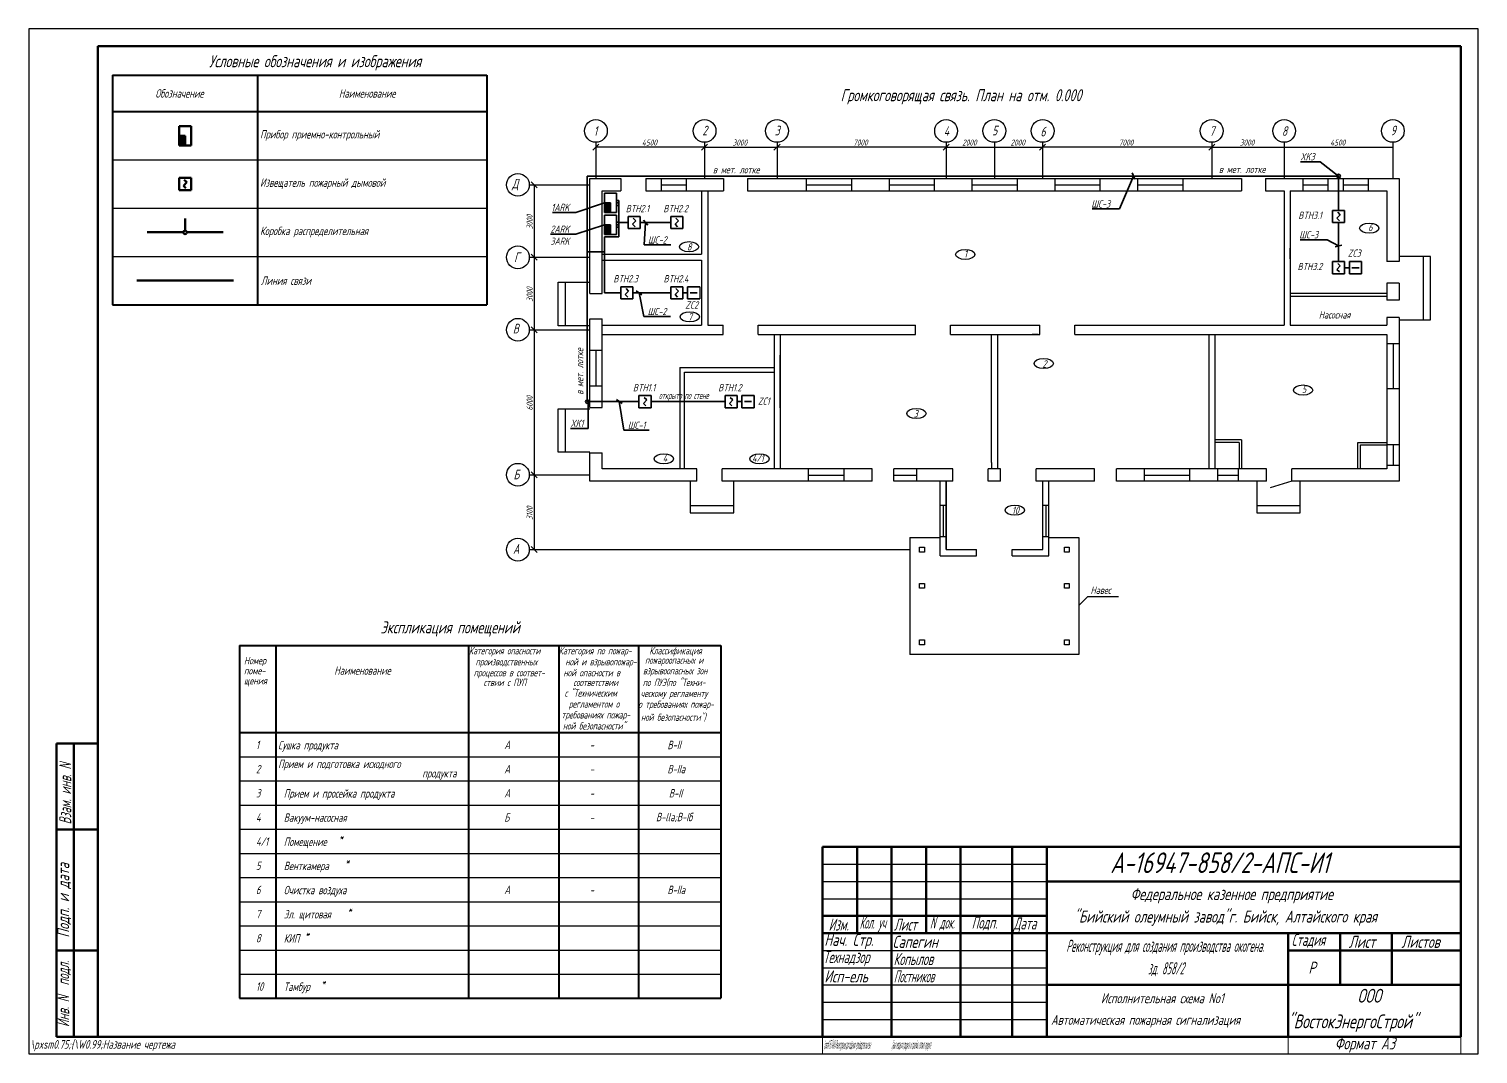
# Model space of a CAD drawing. Header units: millimetres. Extents: x 1036 to 2797, y -46 to 578.
# Drawn here: x 2029.1 to 2449.1, y -46.5 to 250.5 of the extents above; entities that cross this region are included whole.
import ezdxf

# ---------------------------------------------------------------- set-up
doc = ezdxf.new("R2010")
doc.units = ezdxf.units.MM
doc.layers.get('Defpoints').update_dxf_attribs({"color": 33})
for name, color, linetype, lineweight in [('Датчики (Вновь)', 2, 'Continuous', 50), ('Линия связи (Вновь)', 3, 'Continuous', 60), ('ППК и др. приБоры', 171, 'Continuous', 50), ('Рамка толстая', 7, 'Continuous', 60), ('Рамка тонкая', 5, 'Continuous', 25), ('Связь', 84, 'Continuous', 50), ('ТаБлица', 253, 'Continuous', 25), ('Штампы', 252, 'Continuous', 25)]:
    doc.layers.add(name, color=color, linetype=linetype, lineweight=lineweight)
doc.styles.add('Simplex', font='simplex.shx', dxfattribs={"width": 0.7, "oblique": 15})

msp = doc.modelspace()

# ---------------------------------------------------------------- hatches: boundary and pattern name
at = {"lineweight": 35, "true_color": 0xffffff}
for points in [[(2197.61, 200.1), (2195.86, 200.1), (2195.86, 197.3), (2197.61, 197.3)], [(2197.61, 193.8), (2195.86, 193.8), (2195.86, 191), (2197.61, 191)]]:
    msp.add_hatch(color=7, dxfattribs=at).paths.add_polyline_path(points)
at = {"layer": 'ППК и др. приБоры', "true_color": 0xffffff}
msp.add_hatch(color=7, dxfattribs=at).paths.add_polyline_path([(2074.32, 219.59), (2072.57, 219.59), (2072.57, 216.79), (2074.32, 216.79)])

# ---------------------------------------------------------------- linework, layer by layer
at = {"color": 7, "linetype": 'ByBlock', "true_color": 0xffffff}
for p, q in [((2194.25, 217.15), (2192.5, 215.4)), ((2224, 215.4), (2225.75, 217.15)), ((2246.75, 217.15), (2245, 215.4)), ((2294, 215.4), (2295.75, 217.15)), ((2323.75, 217.15), (2322, 215.4)), ((2371, 215.4), (2372.75, 217.15)), ((2176.37, 204.48), (2174.62, 206.23)), ((2174.62, 185.23), (2176.37, 183.48)), ((2174.62, 164.23), (2176.37, 162.48)), ((2174.62, 122.23), (2176.37, 120.48)), ((2174.62, 100.53), (2176.37, 98.78))]:
    msp.add_line(p, q, dxfattribs=at)
at = {"color": 7, "true_color": 0xffffff}
for p, q in [((2193.38, 217.67), (2193.38, 207.17)), ((2224.88, 216.27), (2193.38, 216.27)), ((2224.88, 217.67), (2224.88, 207.17)), ((2224.88, 216.27), (2245.88, 216.27)), ((2245.88, 217.67), (2245.88, 207.17)), ((2294.88, 216.27), (2245.88, 216.27)), ((2294.88, 217.67), (2294.88, 207.17)), ((2294.88, 216.27), (2308.88, 216.27)), ((2308.88, 217.67), (2308.88, 207.17)), ((2308.88, 216.27), (2322.88, 216.27)), ((2322.88, 217.67), (2322.88, 207.17)), ((2371.88, 216.27), (2322.88, 216.27)), ((2371.88, 217.67), (2371.88, 207.17)), ((2371.88, 216.27), (2392.88, 216.27)), ((2392.88, 217.67), (2392.88, 207.17)), ((2392.88, 216.27), (2424.38, 216.27)), ((2424.38, 217.67), (2424.38, 207.17)), ((2174.09, 205.35), (2191.59, 205.35)), ((2175.49, 205.35), (2175.49, 184.35)), ((2174.09, 184.35), (2191.59, 184.35)), ((2175.49, 184.35), (2175.49, 163.35)), ((2223.47, 175.83), (2223.47, 172.33)), ((2174.09, 163.35), (2191.59, 163.35)), ((2175.49, 163.35), (2175.49, 121.35)), ((2174.09, 121.35), (2191.59, 121.35)), ((2175.49, 121.35), (2175.49, 99.65)), ((2174.09, 99.65), (2284.41, 99.65))]:
    msp.add_line(p, q, dxfattribs=at)
at = {"color": 7, "linetype": 'ByBlock', "lineweight": 35, "true_color": 0xffffff}
for p, q in [((2397.57, 212.04), (2403.32, 212.04)), ((2403.32, 212.04), (2403.32, 212.04)), ((2408.66, 207.87), (2403.32, 212.04)), ((2349.19, 207.87), (2345.11, 198.35)), ((2349.56, 206.95), (2348.83, 208.79)), ((2195.86, 200.1), (2187.55, 197.34)), ((2337.27, 198.35), (2345.11, 198.35)), ((2345.11, 198.35), (2345.11, 198.35)), ((2180.83, 197.34), (2187.55, 197.34)), ((2187.55, 197.34), (2187.55, 197.34)), ((2195.86, 193.8), (2187.55, 191.04)), ((2208.44, 193.67), (2207.14, 195.16)), ((2207.79, 194.41), (2207.35, 187.92)), ((2180.2, 191.04), (2187.55, 191.04)), ((2187.55, 191.04), (2187.55, 191.04)), ((2397.55, 189.44), (2405.39, 189.44)), ((2405.39, 189.44), (2405.39, 189.44)), ((2408.66, 187.64), (2405.39, 189.44)), ((2207.35, 187.92), (2207.35, 187.92)), ((2207.35, 187.92), (2215.09, 187.92)), ((2407.71, 187.36), (2409.61, 187.91)), ((2206.74, 173.52), (2205.1, 174.63)), ((2205.92, 174.08), (2207.26, 167.17)), ((2207.26, 167.17), (2207.26, 167.17)), ((2207.26, 167.17), (2214.99, 167.17)), ((2200.98, 141.95), (2199.38, 143.11)), ((2191.19, 142.53), (2191.19, 134.78)), ((2200.18, 142.53), (2201.52, 134.24)), ((2186, 134.78), (2191.19, 134.78)), ((2191.19, 134.78), (2191.19, 134.78)), ((2201.52, 134.24), (2201.52, 134.24)), ((2201.52, 134.24), (2208.8, 134.24))]:
    msp.add_line(p, q, dxfattribs=at)
at = {"color": 7, "lineweight": 35, "true_color": 0xffffff}
for p, q in [((2190.89, 185.93), (2190.89, 207.87)), ((2190.89, 207.87), (2408.66, 207.87)), ((2408.66, 207.87), (2408.66, 197.93)), ((2199.36, 202.9), (2195.86, 202.9)), ((2195.86, 202.9), (2195.86, 197.3)), ((2199.36, 197.3), (2199.36, 202.9)), ((2195.86, 200.1), (2197.61, 200.1)), ((2197.61, 200.1), (2197.61, 197.3)), ((2199.36, 200.8), (2200.06, 200.8)), ((2199.36, 200.1), (2200.06, 200.1)), ((2199.36, 199.4), (2200.06, 199.4)), ((2200.06, 200.8), (2200.06, 190.3)), ((2406.91, 197.93), (2410.41, 197.93)), ((2406.91, 194.43), (2406.91, 197.93)), ((2409.16, 196.68), (2408.42, 197.42)), ((2410.41, 197.93), (2410.41, 194.43)), ((2195.86, 197.3), (2199.36, 197.3)), ((2199.36, 196.6), (2195.86, 196.6)), ((2195.86, 196.6), (2195.86, 191)), ((2195.86, 193.8), (2197.61, 193.8)), ((2197.61, 193.8), (2197.61, 191)), ((2199.36, 191), (2199.36, 196.6)), ((2199.36, 194.5), (2200.06, 194.5)), ((2199.36, 193.8), (2200.06, 193.8)), ((2202.73, 194.41), (2200.06, 194.41)), ((2202.73, 196.16), (2206.23, 196.16)), ((2202.73, 192.66), (2202.73, 196.16)), ((2203.99, 193.92), (2204.98, 194.91)), ((2203.99, 193.92), (2204.73, 193.18)), ((2204.98, 194.91), (2204.23, 195.65)), ((2206.23, 196.16), (2206.23, 192.66)), ((2215.07, 194.41), (2206.23, 194.41)), ((2215.07, 196.16), (2218.57, 196.16)), ((2215.07, 192.66), (2215.07, 196.16)), ((2216.32, 193.92), (2217.31, 194.91)), ((2216.32, 193.92), (2217.07, 193.18)), ((2217.31, 194.91), (2216.57, 195.65)), ((2218.57, 196.16), (2218.57, 192.66)), ((2410.41, 194.43), (2406.91, 194.43)), ((2408.17, 195.69), (2409.16, 196.68)), ((2408.17, 195.69), (2408.91, 194.94)), ((2408.66, 194.43), (2408.66, 183.09)), ((2195.86, 191), (2199.36, 191)), ((2200.06, 190.3), (2195.86, 190.3)), ((2195.86, 190.3), (2195.86, 185.93)), ((2199.36, 193.1), (2200.06, 193.1)), ((2206.23, 192.66), (2202.73, 192.66)), ((2218.57, 192.66), (2215.07, 192.66)), ((2195.86, 185.93), (2190.89, 185.93)), ((2190.89, 142.53), (2190.89, 185.93)), ((2195.86, 174.08), (2195.86, 185.93)), ((2406.91, 183.09), (2410.41, 183.09)), ((2406.91, 179.59), (2406.91, 183.09)), ((2408.17, 180.85), (2409.16, 181.84)), ((2408.17, 180.85), (2408.91, 180.1)), ((2409.16, 181.84), (2408.42, 182.58)), ((2410.41, 183.09), (2410.41, 179.59)), ((2410.41, 181.34), (2411.81, 181.34)), ((2411.81, 183.09), (2415.31, 183.09)), ((2411.81, 179.59), (2411.81, 183.09)), ((2412.51, 181.34), (2414.61, 181.34)), ((2415.31, 183.09), (2415.31, 179.59)), ((2410.41, 179.59), (2406.91, 179.59)), ((2415.31, 179.59), (2411.81, 179.59)), ((2200.63, 174.08), (2195.86, 174.08)), ((2200.63, 175.83), (2204.13, 175.83)), ((2200.63, 172.33), (2200.63, 175.83)), ((2204.13, 172.33), (2200.63, 172.33)), ((2201.89, 173.58), (2202.88, 174.57)), ((2201.89, 173.58), (2202.63, 172.84)), ((2202.88, 174.57), (2202.13, 175.32)), ((2204.13, 175.83), (2204.13, 172.33)), ((2215.07, 174.08), (2204.13, 174.08)), ((2215.07, 175.83), (2218.57, 175.83)), ((2215.07, 172.33), (2215.07, 175.83)), ((2218.57, 172.33), (2215.07, 172.33)), ((2216.32, 173.58), (2217.31, 174.57)), ((2216.32, 173.58), (2217.07, 172.84)), ((2217.31, 174.57), (2216.57, 175.32)), ((2218.57, 175.83), (2218.57, 172.33)), ((2218.57, 174.08), (2219.97, 174.08)), ((2219.97, 175.83), (2223.47, 175.83)), ((2219.97, 172.33), (2219.97, 175.83)), ((2223.47, 172.33), (2219.97, 172.33)), ((2220.67, 174.08), (2222.77, 174.08)), ((2205.88, 144.28), (2209.38, 144.28)), ((2205.88, 140.78), (2205.88, 144.28)), ((2207.14, 142.03), (2208.13, 143.02)), ((2208.13, 143.02), (2207.38, 143.76)), ((2209.38, 144.28), (2209.38, 140.78)), ((2230.82, 144.28), (2234.32, 144.28)), ((2230.82, 140.78), (2230.82, 144.28)), ((2232.07, 142.03), (2233.06, 143.02)), ((2233.06, 143.02), (2232.32, 143.76)), ((2234.32, 144.28), (2234.32, 140.78)), ((2235.72, 144.28), (2239.22, 144.28)), ((2235.72, 140.78), (2235.72, 144.28)), ((2239.22, 144.28), (2239.22, 140.78)), ((2205.88, 142.53), (2190.89, 142.53)), ((2209.38, 140.78), (2205.88, 140.78)), ((2207.14, 142.03), (2207.88, 141.29)), ((2230.82, 142.53), (2209.38, 142.53)), ((2234.32, 140.78), (2230.82, 140.78)), ((2232.07, 142.03), (2232.82, 141.29)), ((2234.32, 142.53), (2235.72, 142.53)), ((2239.22, 140.78), (2235.72, 140.78)), ((2236.42, 142.53), (2238.52, 142.53))]:
    msp.add_line(p, q, dxfattribs=at)
at = {"color": 7, "ltscale": 100, "true_color": 0xffffff}
for p, q in [((2191.59, 173.85), (2191.59, 207.17)), ((2191.59, 207.17), (2200.62, 207.17)), ((2200.62, 207.17), (2200.62, 203.6)), ((2207.83, 207.17), (2219.52, 207.17)), ((2207.83, 207.17), (2207.83, 203.6)), ((2212.31, 207.17), (2212.31, 203.6)), ((2219.52, 207.17), (2230.34, 207.17)), ((2219.52, 207.17), (2219.52, 203.6)), ((2230.34, 207.17), (2230.34, 203.6)), ((2237.34, 207.17), (2380.49, 207.17)), ((2237.34, 207.17), (2237.34, 203.6)), ((2254.35, 207.17), (2254.35, 203.6)), ((2267.44, 207.17), (2267.44, 203.6)), ((2278.36, 207.17), (2278.36, 203.6)), ((2291.45, 207.17), (2291.45, 203.6)), ((2302.37, 207.17), (2302.37, 203.6)), ((2315.46, 207.17), (2315.46, 203.6)), ((2326.38, 207.17), (2326.38, 203.6)), ((2339.47, 207.17), (2339.47, 203.6)), ((2350.39, 207.17), (2350.39, 203.6)), ((2363.48, 207.17), (2363.48, 203.6)), ((2380.49, 207.17), (2380.49, 203.6)), ((2387.49, 207.17), (2426.23, 207.17)), ((2387.49, 207.17), (2387.49, 203.6)), ((2387.49, 207), (2387.66, 207.17)), ((2398.3, 207.17), (2398.3, 203.6)), ((2405.51, 207.17), (2405.51, 203.6)), ((2409.99, 207.17), (2409.99, 203.6)), ((2417.2, 207.17), (2417.2, 203.6)), ((2426.23, 207.17), (2426.23, 183.17)), ((2195.16, 203.6), (2200.62, 203.6)), ((2195.16, 173.85), (2195.16, 203.6)), ((2207.83, 203.6), (2212.31, 203.6)), ((2212.31, 205.39), (2219.52, 205.39)), ((2212.31, 203.6), (2230.34, 203.6)), ((2224.04, 203.6), (2224.04, 192.46)), ((2225.79, 203.6), (2225.79, 192.46)), ((2237.34, 203.6), (2380.49, 203.6)), ((2254.35, 205.39), (2267.44, 205.39)), ((2278.36, 205.39), (2291.45, 205.39)), ((2302.37, 205.39), (2315.46, 205.39)), ((2326.38, 205.39), (2339.47, 205.39)), ((2350.39, 205.39), (2363.48, 205.39)), ((2380.38, 203.6), (2380.49, 203.71)), ((2387.49, 203.6), (2392.91, 203.6)), ((2392.91, 203.6), (2392.91, 164.68)), ((2394.66, 203.6), (2422.66, 203.6)), ((2394.66, 203.6), (2394.66, 164.68)), ((2398.3, 205.39), (2405.51, 205.39)), ((2409.99, 205.39), (2417.2, 205.39)), ((2417.64, 203.6), (2418.28, 203.6)), ((2422.66, 203.6), (2422.66, 183.17)), ((2224.04, 192.46), (2224.04, 185.23)), ((2225.79, 192.46), (2225.79, 164.68)), ((2195.16, 185.23), (2208.74, 185.23)), ((2208.74, 185.23), (2224.04, 185.23)), ((2394.66, 183.95), (2394.66, 186.99)), ((2195.16, 183.48), (2224.04, 183.48)), ((2224.04, 183.48), (2224.04, 164.68)), ((2392.91, 182.75), (2392.91, 175.49)), ((2426.23, 183.17), (2422.66, 183.17)), ((2435.33, 184.63), (2426.23, 184.63)), ((2433.23, 166.26), (2433.23, 184.63)), ((2435.33, 166.26), (2435.33, 184.63)), ((2182.49, 177.12), (2191.59, 177.12)), ((2182.49, 164.52), (2182.49, 177.12)), ((2184.59, 164.52), (2184.59, 177.12)), ((2422.66, 176.87), (2422.66, 171.9)), ((2426.23, 176.87), (2422.66, 176.87)), ((2426.23, 176.87), (2426.23, 171.9)), ((2191.59, 173.85), (2195.16, 173.85)), ((2394.66, 173.92), (2422.66, 173.92)), ((2394.66, 173.08), (2422.66, 173.08)), ((2426.23, 171.9), (2422.66, 171.9)), ((2191.59, 164.52), (2182.49, 164.52)), ((2191.59, 140.81), (2191.59, 166.5)), ((2191.59, 166.5), (2195.16, 166.5)), ((2195.16, 140.81), (2195.16, 166.5)), ((2195.16, 164.68), (2224.04, 164.68)), ((2225.79, 164.68), (2230.3, 164.68)), ((2230.3, 162.02), (2230.3, 164.68)), ((2240.45, 164.68), (2285.99, 164.68)), ((2240.45, 162.02), (2240.45, 164.68)), ((2285.99, 162.02), (2285.99, 164.68)), ((2296.14, 164.68), (2322.04, 164.68)), ((2296.14, 162.02), (2296.14, 164.68)), ((2322.04, 162.02), (2322.04, 164.68)), ((2332.19, 164.68), (2392.91, 164.68)), ((2332.19, 162.02), (2332.19, 164.68)), ((2394.66, 164.68), (2422.66, 164.68)), ((2422.66, 166.93), (2422.66, 164.68)), ((2426.23, 166.93), (2422.66, 166.93)), ((2426.23, 166.93), (2426.23, 119.46)), ((2426.23, 166.26), (2435.33, 166.26)), ((2195.16, 162.02), (2230.3, 162.02)), ((2240.45, 162.02), (2285.99, 162.02)), ((2245.04, 162.02), (2245.04, 123.03)), ((2246.79, 162.02), (2246.79, 123.03)), ((2296.14, 162.02), (2322.04, 162.02)), ((2308.04, 124.85), (2308.04, 162.02)), ((2309.79, 162.02), (2309.79, 124.85)), ((2309.79, 162.02), (2309.79, 127.57)), ((2321.6, 162.02), (2319.87, 162.02)), ((2332.19, 162.02), (2422.66, 162.02)), ((2371.04, 161.95), (2371.04, 123.03)), ((2372.02, 162.02), (2378.11, 162.02)), ((2372.79, 161.95), (2372.79, 123.03)), ((2374.17, 162.02), (2382.2, 162.02)), ((2422.66, 162.02), (2422.66, 123.03)), ((2191.59, 157.4), (2195.16, 157.4)), ((2193.38, 157.4), (2193.38, 147.11)), ((2246.79, 140.71), (2246.79, 155.96)), ((2426.23, 159.29), (2422.66, 159.29)), ((2424.45, 159.29), (2424.45, 146.2)), ((2217.7, 152.43), (2245.04, 152.43)), ((2217.7, 152.43), (2217.7, 123.03)), ((2191.59, 147.11), (2195.16, 147.11)), ((2219.1, 123.03), (2219.1, 151.03)), ((2219.1, 151.03), (2245.04, 151.03)), ((2426.23, 146.2), (2422.66, 146.2)), ((2182.49, 140.48), (2191.59, 140.48)), ((2182.49, 127.88), (2182.49, 140.48)), ((2184.59, 127.88), (2184.59, 140.48)), ((2191.59, 140.81), (2195.16, 140.81)), ((2380.49, 131.43), (2372.79, 131.43)), ((2379.79, 130.73), (2372.79, 130.73)), ((2379.79, 130.73), (2379.79, 123.03)), ((2380.49, 131.43), (2380.49, 123.03)), ((2414.26, 123.03), (2414.26, 130.73)), ((2414.26, 130.73), (2422.66, 130.73)), ((2191.59, 127.88), (2182.49, 127.88)), ((2191.59, 119.46), (2191.59, 127.72)), ((2191.59, 127.72), (2195.16, 127.72)), ((2195.16, 123.03), (2195.16, 127.72)), ((2414.96, 130.03), (2422.66, 130.03)), ((2414.96, 123.03), (2414.96, 130.03)), ((2426.23, 130.03), (2422.66, 130.03)), ((2424.45, 130.03), (2424.45, 124.01)), ((2222.6, 123.03), (2195.16, 123.03)), ((2222.6, 119.46), (2222.6, 123.03)), ((2273.42, 123.03), (2229.95, 123.03)), ((2229.95, 119.46), (2229.95, 123.03)), ((2255.01, 119.46), (2255.01, 123.03)), ((2265.3, 119.46), (2265.3, 123.03)), ((2273.42, 119.46), (2273.42, 123.03)), ((2296.84, 123.03), (2279.79, 123.03)), ((2279.79, 119.46), (2279.79, 123.03)), ((2286.44, 119.46), (2286.44, 123.03)), ((2296.84, 119.46), (2296.84, 123.03)), ((2310.7, 123.03), (2307.13, 123.03)), ((2307.13, 119.46), (2307.13, 123.03)), ((2308.04, 124.85), (2308.04, 123.03)), ((2309.79, 124.85), (2309.79, 123.03)), ((2310.7, 119.46), (2310.7, 123.03)), ((2337.95, 123.03), (2320.99, 123.03)), ((2320.99, 119.46), (2320.99, 123.03)), ((2337.95, 119.46), (2337.95, 123.03)), ((2387.79, 123.03), (2344.32, 123.03)), ((2344.32, 119.46), (2344.32, 123.03)), ((2344.32, 119.46), (2344.32, 123.03)), ((2352.44, 119.46), (2352.44, 123.03)), ((2365.53, 119.46), (2365.53, 123.03)), ((2373.65, 119.46), (2373.65, 123.03)), ((2379.67, 119.46), (2379.67, 123.03)), ((2387.79, 119.46), (2387.79, 123.03)), ((2422.66, 123.03), (2395.14, 123.03)), ((2395.14, 119.46), (2395.14, 123.03)), ((2426.23, 124.01), (2422.66, 124.01)), ((2222.6, 119.46), (2191.59, 119.46)), ((2220.73, 119.46), (2220.73, 110.36)), ((2273.42, 119.46), (2229.95, 119.46)), ((2233.33, 110.36), (2233.33, 119.46)), ((2255.01, 121.25), (2265.3, 121.25)), ((2279.79, 121.25), (2286.44, 121.25)), ((2296.84, 119.46), (2279.79, 119.46)), ((2293.16, 97.9), (2293.16, 119.46)), ((2294.91, 99.65), (2294.91, 119.46)), ((2294.91, 119.46), (2294.91, 99.65)), ((2310.7, 119.46), (2307.13, 119.46)), ((2337.95, 119.46), (2320.99, 119.46)), ((2322.91, 99.65), (2322.91, 119.46)), ((2324.66, 97.9), (2324.66, 119.46)), ((2387.79, 119.46), (2344.32, 119.46)), ((2352.44, 121.25), (2365.53, 121.25)), ((2373.65, 121.25), (2379.67, 121.25)), ((2384.92, 119.46), (2384.92, 110.36)), ((2395.14, 119.46), (2388.8, 117.57)), ((2426.23, 119.46), (2395.14, 119.46)), ((2397.52, 110.36), (2397.52, 119.46)), ((2220.73, 112.46), (2233.33, 112.46)), ((2220.73, 110.36), (2233.33, 110.36)), ((2294.91, 112.44), (2293.16, 112.44)), ((2294.04, 112.44), (2294.04, 103.33)), ((2324.66, 112.44), (2322.91, 112.44)), ((2323.79, 112.44), (2323.79, 103.33)), ((2384.92, 112.46), (2397.52, 112.46)), ((2384.92, 110.36), (2397.52, 110.36)), ((2284.41, 103.15), (2284.41, 69.29)), ((2284.41, 103.15), (2293.16, 103.15)), ((2294.91, 103.33), (2293.16, 103.33)), ((2324.66, 103.33), (2322.91, 103.33)), ((2324.66, 103.15), (2333.41, 103.15)), ((2333.41, 103.15), (2333.41, 69.29)), ((2287.21, 98.95), (2287.21, 100.35)), ((2287.21, 100.35), (2288.61, 100.35)), ((2288.61, 98.95), (2287.21, 98.95)), ((2288.61, 100.35), (2288.61, 98.95)), ((2293.16, 97.9), (2303.73, 97.9)), ((2293.16, 97.9), (2303.73, 97.9)), ((2294.91, 99.65), (2303.73, 99.65)), ((2294.91, 99.65), (2303.73, 99.65)), ((2303.73, 97.9), (2303.73, 99.65)), ((2314.02, 99.65), (2322.91, 99.65)), ((2314.02, 97.9), (2314.02, 99.65)), ((2314.02, 97.9), (2324.66, 97.9)), ((2314.02, 97.9), (2324.66, 97.9)), ((2329.21, 98.95), (2329.21, 100.35)), ((2329.21, 100.35), (2330.61, 100.35)), ((2330.61, 98.95), (2329.21, 98.95)), ((2330.61, 100.35), (2330.61, 98.95)), ((2287.21, 88.45), (2287.21, 89.85)), ((2287.21, 89.85), (2288.61, 89.85)), ((2288.61, 88.45), (2287.21, 88.45)), ((2288.61, 89.85), (2288.61, 88.45)), ((2329.21, 88.45), (2329.21, 89.85)), ((2329.21, 89.85), (2330.61, 89.85)), ((2330.61, 88.45), (2329.21, 88.45)), ((2330.61, 89.85), (2330.61, 88.45)), ((2333.41, 83.47), (2335.97, 86.11)), ((2335.97, 86.11), (2344.91, 86.11)), ((2156.6, 71.84), (2156.6, -9.36)), ((2287.21, 72.09), (2287.21, 73.49)), ((2287.21, 73.49), (2288.61, 73.49)), ((2288.61, 72.09), (2287.21, 72.09)), ((2288.61, 73.49), (2288.61, 72.09)), ((2329.21, 72.09), (2329.21, 73.49)), ((2329.21, 73.49), (2330.61, 73.49)), ((2330.61, 72.09), (2329.21, 72.09)), ((2330.61, 73.49), (2330.61, 72.09)), ((2333.41, 69.29), (2284.41, 69.29)), ((2090.1, 39.64), (2229.62, 39.64)), ((2090.1, 32.64), (2229.62, 32.64)), ((2090.1, 25.64), (2229.62, 25.64)), ((2090.1, 18.64), (2229.62, 18.64)), ((2090.1, 11.64), (2229.62, 11.64)), ((2090.1, 4.64), (2229.62, 4.64)), ((2090.1, -2.36), (2229.62, -2.36)), ((2090.1, -9.36), (2229.62, -9.36)), ((2090.1, -16.36), (2229.62, -16.36)), ((2090.1, -23.36), (2229.62, -23.36))]:
    msp.add_line(p, q, dxfattribs=at)
at = {"color": 7, "lineweight": 40, "ltscale": 100, "true_color": 0xffffff}
for p, q in [((2090.1, 71.84), (2229.62, 71.84)), ((2090.1, 71.84), (2090.1, -30.36)), ((2100.6, 71.84), (2100.6, -30.36)), ((2156.6, -30.36), (2156.6, 71.84)), ((2182.62, 71.84), (2182.62, -30.36)), ((2205.7, 71.84), (2205.7, -30.36)), ((2229.62, 71.84), (2229.62, -30.36)), ((2090.1, 46.64), (2229.62, 46.64)), ((2090.1, -30.36), (2229.62, -30.36))]:
    msp.add_line(p, q, dxfattribs=at)
at = {"color": 7, "lineweight": 60, "true_color": 0xffffff}
for p, q in [((2259.07, 13.51), (2444.07, 13.51)), ((2259.07, 13.51), (2259.07, -41.49)), ((2269.07, 13.51), (2269.07, -11.49)), ((2279.07, 13.51), (2279.07, -41.49)), ((2289.07, 13.51), (2289.07, -11.49)), ((2299.07, 13.51), (2299.07, -41.49)), ((2314.07, 13.51), (2314.07, -41.49)), ((2324.07, 13.51), (2324.07, -41.49)), ((2444.07, 13.51), (2444.07, -41.49)), ((2324.07, 3.51), (2444.07, 3.51)), ((2259.07, -6.49), (2324.07, -6.49)), ((2259.07, -11.49), (2444.07, -11.49)), ((2394.07, -11.49), (2394.07, -41.49)), ((2409.07, -11.49), (2409.07, -26.49)), ((2424.07, -11.49), (2424.07, -26.49)), ((2394.07, -16.49), (2444.07, -16.49)), ((2324.07, -26.49), (2444.07, -26.49)), ((2259.07, -41.49), (2444.07, -41.49))]:
    msp.add_line(p, q, dxfattribs=at)
at = {"color": 7, "lineweight": 25, "true_color": 0xffffff}
for p, q in [((2259.07, 8.51), (2324.07, 8.51)), ((2259.07, 3.51), (2324.07, 3.51)), ((2259.07, -1.49), (2324.07, -1.49)), ((2259.07, -16.49), (2324.07, -16.49)), ((2259.07, -21.49), (2324.07, -21.49)), ((2259.07, -26.49), (2324.07, -26.49)), ((2259.07, -31.49), (2324.07, -31.49)), ((2259.07, -36.49), (2324.07, -36.49))]:
    msp.add_line(p, q, dxfattribs=at)
at = {"color": 7, "lineweight": 0, "true_color": 0xffffff}
for p, q in [((2259.07, -41.49), (2259.07, -46.49)), ((2394.07, -41.49), (2394.07, -46.49)), ((2444.07, -41.49), (2444.07, -46.49)), ((2259.07, -46.49), (2444.07, -46.49))]:
    msp.add_line(p, q, dxfattribs=at)
at = {"color": 7, "ltscale": 100, "true_color": 0xffffff}
for centre in [(2193.38, 220.97), (2224.88, 220.97), (2245.88, 220.97), (2294.88, 220.97), (2308.88, 220.97), (2322.88, 220.97), (2371.88, 220.97), (2392.88, 220.97), (2424.38, 220.97), (2170.79, 205.35), (2170.79, 184.35), (2170.79, 163.35), (2170.79, 121.35), (2170.79, 99.65)]:
    msp.add_circle(centre, 3.3, dxfattribs=at)
at = {"color": 7, "lineweight": 35, "true_color": 0xffffff}
for centre in [(2408.66, 207.87), (2190.89, 142.53)]:
    msp.add_circle(centre, 0.525, dxfattribs=at)
at = {"color": 7, "ltscale": 100, "true_color": 0xffffff}
for centre in [(2417.56, 192.81), (2220.38, 187.42), (2300.44, 185.19), (2220.6, 167.12), (2323.19, 153.56), (2398.35, 145.89), (2286.29, 139.08), (2213.09, 125.94), (2240.81, 125.94), (2314.8, 111.11)]:
    msp.add_ellipse(centre, major_axis=(-2.8, 0), ratio=0.525, dxfattribs=at)
at = {"layer": 'Датчики (Вновь)', "color": 7, "true_color": 0xffffff}
for p, q in [((2072.57, 207.34), (2076.07, 207.34)), ((2072.57, 203.84), (2072.57, 207.34)), ((2073.82, 205.09), (2074.81, 206.08)), ((2074.81, 206.08), (2074.07, 206.83)), ((2076.07, 207.34), (2076.07, 203.84)), ((2076.07, 203.84), (2072.57, 203.84)), ((2073.82, 205.09), (2074.57, 204.35))]:
    msp.add_line(p, q, dxfattribs=at)
at = {"layer": 'Линия связи (Вновь)', "color": 7, "true_color": 0xffffff}
for p, q in [((2074.32, 192.11), (2074.32, 195.61)), ((2073.79, 191.59), (2063.29, 191.59)), ((2074.84, 191.59), (2085.34, 191.59)), ((2060.32, 177.59), (2088.32, 177.59))]:
    msp.add_line(p, q, dxfattribs=at)
at = {"layer": 'ППК и др. приБоры', "color": 7, "true_color": 0xffffff}
for p, q in [((2076.07, 222.39), (2072.57, 222.39)), ((2072.57, 222.39), (2072.57, 216.79)), ((2072.57, 219.59), (2074.32, 219.59)), ((2074.32, 219.59), (2074.32, 216.79)), ((2076.07, 216.79), (2076.07, 222.39)), ((2072.57, 216.79), (2076.07, 216.79))]:
    msp.add_line(p, q, dxfattribs=at)
at = {"layer": 'Рамка толстая', "color": 7, "true_color": 0xffffff}
for p, q in [((2049.07, -41.49), (2049.07, 245.51)), ((2049.07, 245.51), (2444.07, 245.51)), ((2444.07, 245.51), (2444.07, -41.49)), ((2049.07, -41.49), (2444.07, -41.49))]:
    msp.add_line(p, q, dxfattribs=at)
at = {"layer": 'Рамка тонкая', "color": 7, "true_color": 0xffffff}
for p, q in [((2029.07, 250.51), (2029.07, -46.49)), ((2449.07, 250.51), (2029.07, 250.51)), ((2449.07, -46.49), (2449.07, 250.51)), ((2029.07, -46.49), (2449.07, -46.49))]:
    msp.add_line(p, q, dxfattribs=at)
at = {"layer": 'Связь', "color": 7, "true_color": 0xffffff}
msp.add_circle((2074.32, 191.59), 0.525, dxfattribs=at)
at = {"layer": 'ТаБлица', "color": 7, "lineweight": 40, "true_color": 0xffffff}
for p, q in [((2053.32, 237.09), (2161.82, 237.09)), ((2053.32, 237.09), (2053.32, 170.59)), ((2095.32, 237.09), (2095.32, 170.59)), ((2161.82, 237.09), (2161.82, 170.59)), ((2053.32, 226.59), (2161.82, 226.59)), ((2053.32, 170.59), (2161.82, 170.59))]:
    msp.add_line(p, q, dxfattribs=at)
at = {"layer": 'ТаБлица', "color": 7, "lineweight": 25, "true_color": 0xffffff}
for p, q in [((2053.32, 212.59), (2161.82, 212.59)), ((2053.32, 198.59), (2161.82, 198.59)), ((2053.32, 184.59), (2161.82, 184.59))]:
    msp.add_line(p, q, dxfattribs=at)
at = {"layer": 'Штампы', "color": 7, "lineweight": 60, "true_color": 0xffffff}
for p, q in [((2037.07, -41.49), (2037.07, 43.51)), ((2037.07, 43.51), (2049.07, 43.51)), ((2042.07, -41.49), (2042.07, 43.51)), ((2049.07, -41.49), (2049.07, 43.51)), ((2037.07, 18.51), (2049.07, 18.51)), ((2037.07, -16.49), (2049.07, -16.49)), ((2037.07, -41.49), (2049.07, -41.49))]:
    msp.add_line(p, q, dxfattribs=at)

# ---------------------------------------------------------------- texts
at = {"color": 7, "true_color": 0xffffff, "style": 'Simplex', "oblique": 15}
for s, height, width, p in [('Громкоговорящая связь. План на отм. 0.000', 3.5, 0.7, (2264.32, 229.57)), ('Прибор приемно-контрольный', 2.45, 0.7, (2096.04, 218.77)), ('4500', 1.75, 0.7, (2206.73, 216.73)), ('3000', 1.75, 0.7, (2233.01, 216.73)), ('7000', 1.75, 0.7, (2267.94, 216.73)), ('2000', 1.75, 0.7, (2299.56, 216.73)), ('2000', 1.75, 0.7, (2313.56, 216.73)), ('7000', 1.75, 0.7, (2344.94, 216.73)), ('3000', 1.75, 0.7, (2380.01, 216.73)), ('4500', 1.75, 0.7, (2406.23, 216.73)), ('А-16947-858/2-АПС-И1', 6, 0.7, (2342.46, 5.93)), ('Федеральное казенное предприятие', 3.5, 0.7, (2348.35, -1.91)), ('Изм.', 3.5, 0.6, (2260.85, -10.74)), ('Кол. уч', 3.5, 0.4, (2269.82, -10.16)), ('Лист', 3.5, 0.6, (2279.78, -10.74)), ('N', 3.5, 0.5, (2290.2, -10.16)), ('док.', 3.5, 0.5, (2292.98, -10.16)), ('Подп.', 3.5, 0.6, (2302.3, -10.16)), ('Дата', 3.5, 0.6, (2314.44, -10.41)), ('"Бийский олеумный завод"г. Бийск, Алтайского края', 3.5, 0.7, (2331.94, -8.41)), ('Нач. Стр.', 3.5, 0.7, (2259.6, -15.16)), ('Сапегин', 3.5, 0.7, (2279.38, -15.74)), ('Стадия', 3.5, 0.6, (2395.04, -15.16)), ('Лист', 3.5, 0.7, (2411.61, -15.74)), ('Листов', 3.5, 0.7, (2426.88, -15.74)), ('Технадзор', 3.5, 0.6, (2259.27, -20.16)), ('Реконструкция для создания производства окогена.', 3.5, 0.4, (2329.72, -16.91)), ('Копылов', 3.5, 0.6, (2279.67, -20.74)), ('зд. 858/2', 3.5, 0.4, (2353.39, -23.41)), ('Р', 3.5, 0.7, (2399.91, -23.24)), ('Исп-ель', 3.5, 0.7, (2259.6, -25.74)), ('Постников', 3.5, 0.5, (2279.73, -25.74)), ('Исполнительная схема No1', 2.8996, 0.7, (2339.77, -31.78)), ('ООО', 4, 0.7, (2414.13, -31.61)), ('Автоматическая пожарная сигнализация', 2.8996, 0.7, (2325.31, -38.05)), ('"ВостокЭнергоСтрой"', 4, 0.7, (2393.97, -39.04)), ('Формат А3', 3.5, 0.7, (2407.55, -45.16)), ('\\pxsm0.75;{\\W0.4;Реконструкция для создания производства окогена                               Сушка исходного продукта и просейка готового продукта ', 2.5, 0.1, (2259.33, -44.96))]:
    msp.add_text(s, height=height, dxfattribs=dict(at, width=width)).set_placement(p)
at = {"color": 7, "ltscale": 100, "true_color": 0xffffff, "style": 'Simplex', "oblique": 15}
for s, height, width, p in [('1', 2.8, 0.7, (2192.73, 219.54)), ('2', 2.8, 0.7, (2224.23, 219.68)), ('3', 2.8, 0.7, (2245.23, 219.68)), ('4', 2.8, 0.7, (2294.23, 219.54)), ('5', 2.8, 0.7, (2308.23, 219.68)), ('6', 2.8, 0.7, (2322.23, 219.38)), ('7', 2.8, 0.7, (2371.23, 219.54)), ('8', 2.8, 0.7, (2392.23, 219.54)), ('9', 2.8, 0.7, (2423.73, 219.71)), ('Д', 2.8, 0.7, (2169.08, 204.29)), ('6', 2.1, 0.7, (2417.24, 191.97)), ('Г', 2.8, 0.7, (2169.68, 182.99)), ('8', 2.1, 0.7, (2219.81, 186.32)), ('1', 2.1, 0.7, (2300.11, 184.35)), ('7', 2.1, 0.7, (2220.09, 166.03)), ('Насосная', 2.1, 0.7, (2402.92, 166.61)), ('B', 2.8, 0.7, (2169.32, 162.29)), ('2', 2.1, 0.7, (2322.84, 152.42)), ('5', 2.1, 0.7, (2398.03, 145.06)), ('3', 2.1, 0.7, (2285.49, 137.99)), ('4', 2.1, 0.7, (2212.76, 125.1)), ('4/1', 2.1, 0.7, (2238.67, 125.1)), ('Б', 2.8, 0.7, (2169.51, 120.03)), ('10', 2.1, 0.7, (2313.98, 110)), ('А', 2.8, 0.7, (2169.4, 98.49)), ('Навес', 2.1, 0.7, (2336.75, 86.83)), ('Экспликация помещений', 3.5, 0.7, (2130.95, 75.39)), ('Категория опасности ', 2.1, 0.6, (2156.6, 69.31)), ('Категория по пожар-', 2.1, 0.6, (2182.62, 69.31)), ('Классификация ', 2.1, 0.6, (2208.87, 69.31)), ('Номер', 2.1, 0.7, (2091.38, 66.44)), ('производственных', 2.1, 0.6, (2158.5, 66.1)), ('ной и взрывопожар-', 2.1, 0.6, (2184.53, 66.1)), ('пожароопасных и', 2.1, 0.6, (2207.61, 66.56)), ('поме-', 2.1, 0.7, (2091.38, 63.52)), ('Наименование', 2.45, 0.7, (2117.54, 63.4)), ('процессов в соответ-', 2.1, 0.6, (2157.96, 62.95)), ('ной опасности в ', 2.1, 0.6, (2183.98, 62.95)), ('взрывоопасных зон ', 2.1, 0.6, (2207.06, 63.51)), ('щения', 2.1, 0.7, (2091.38, 60.6)), ('ствии с ПУП', 2.1, 0.6, (2160.83, 60.13)), ('с "Техническим', 2.1, 0.6, (2184.32, 57.05)), ('соответствии', 2.1, 0.6, (2186.86, 60.13)), ('по ПУЭ(по "Техни-', 2.1, 0.6, (2206.97, 60.13)), ('регламентом о', 2.1, 0.6, (2185.54, 53.88)), ('о требованиях пожар-', 2.1, 0.6, (2205.7, 53.8)), ('ческому регламенту', 2.1, 0.6, (2206.35, 56.96)), (' требованиях пожар-', 2.1, 0.6, (2182.42, 50.72)), ('ной безопасности")', 2.1, 0.6, (2206.45, 50.04)), ('ной безопасности"', 2.1, 0.6, (2183.81, 47.52)), ('1', 2.45, 0.7, (2094.86, 41.83)), ('Сушка продукта', 2.45, 0.7, (2101.29, 41.78)), ('А', 2.45, 0.7, (2166.83, 41.83)), ('-', 2.45, 0.7, (2191.6, 41.83)), ('В-II', 2.45, 0.7, (2214.11, 41.83)), ('Прием и подготовка исходного', 2.45, 0.7, (2101.29, 36.34)), ('2', 2.45, 0.7, (2094.86, 34.83)), ('продукта', 2.45, 0.7, (2143.04, 33.63)), ('А', 2.45, 0.7, (2166.83, 34.83)), ('-', 2.45, 0.7, (2191.6, 34.83)), ('В-IIа', 2.45, 0.7, (2214.11, 34.83)), ('3', 2.45, 0.7, (2094.86, 27.83)), ('Прием и просейка продукта', 2.45, 0.7, (2102.92, 27.78)), ('А', 2.45, 0.7, (2166.83, 27.83)), ('В-II', 2.45, 0.7, (2214.54, 27.83)), ('-', 2.45, 0.7, (2191.6, 27.83)), ('4', 2.45, 0.7, (2094.86, 20.83)), ('Вакуум-насосная', 2.45, 0.7, (2102.92, 20.78)), ('Б', 2.45, 0.7, (2166.83, 20.83)), ('-', 2.45, 0.7, (2191.6, 20.83)), ('В-llа;В-Iб', 2.45, 0.7, (2210.8, 20.94)), ('4/1', 2.45, 0.7, (2094.86, 13.83)), ('Помещение', 2.45, 0.7, (2102.92, 13.78)), ('*', 2.45, 0.7, (2118.95, 15.19)), ('5', 2.45, 0.7, (2094.86, 6.83)), ('Венткамера ', 2.45, 0.7, (2102.92, 6.78)), ('*', 2.45, 0.7, (2120.76, 8.19)), ('6', 2.45, 0.7, (2094.86, -0.17)), ('Очистка воздуха', 2.45, 0.7, (2102.92, -0.22)), ('А', 2.45, 0.7, (2166.83, -0.17)), ('-', 2.45, 0.7, (2191.6, -0.17)), ('В-IIа', 2.45, 0.7, (2214.11, -0.17)), ('7', 2.45, 0.7, (2094.86, -7.17)), ('Эл. щитовая', 2.45, 0.7, (2102.92, -7.22)), ('*', 2.45, 0.7, (2121.48, -5.81)), ('8', 2.45, 0.7, (2094.86, -14.17)), ('КИП', 2.45, 0.7, (2102.92, -14.22)), ('*', 2.45, 0.7, (2109.17, -12.81)), ('10', 2.45, 0.7, (2094.86, -28.17)), ('Тамбур', 2.45, 0.7, (2102.92, -28.22)), ('*', 2.45, 0.7, (2113.84, -26.81))]:
    msp.add_text(s, height=height, dxfattribs=dict(at, width=width)).set_placement(p)
at = {"color": 7, "lineweight": 35, "true_color": 0xffffff, "style": 'Simplex', "oblique": 15, "width": 0.7}
for s, p in [('XK3', (2397.57, 212.46)), ('1ARK', (2180.48, 197.76)), ('BTH2.1', (2202.04, 197.42)), ('BTH2.2', (2212.95, 197.42)), ('ШС-3', (2336.99, 198.77)), ('BTH3.1', (2396.99, 195.47)), ('2ARK', (2180.2, 191.46)), ('3ARK', (2180.2, 187.96)), ('ШС-2', (2208.47, 188.34)), ('ШС-3', (2397.27, 189.86)), ('ZC3', (2411.32, 184.51)), ('BTH3.2', (2396.76, 180.63)), ('BTH2.3', (2198.46, 177.09)), ('BTH2.4', (2213, 177.09)), ('ШС-2', (2208.38, 167.59)), ('ZC2', (2219.29, 169.49)), ('BTH1.1', (2204.13, 145.53)), ('BTH1.2', (2228.84, 145.53)), ('ZC1', (2240.35, 141.63)), ('XK1', (2186, 135.2)), ('ШС-1', (2202.64, 134.66))]:
    msp.add_text(s, height=2.1, dxfattribs=at).set_placement(p)
at = {"color": 7, "lineweight": 35, "ltscale": 100, "true_color": 0xffffff, "style": 'Simplex', "oblique": 15}
for s, width, p in [('в мет. лотке', 0.7, (2227.31, 208.68)), ('в мет. лотке', 0.7, (2373.96, 208.8)), ('открыто по стене', 0.5, (2211.64, 143.27))]:
    msp.add_text(s, height=2.1, dxfattribs=dict(at, width=width)).set_placement(p)
at = {"color": 7, "true_color": 0xffffff, "style": 'Simplex', "oblique": 15, "width": 0.7}
for s, p in [('3000', (2175.04, 192.49)), ('3000', (2175.04, 171.49)), ('6000', (2175.04, 139.97)), ('3100', (2175.04, 108.25))]:
    msp.add_text(s, height=1.75, rotation=90, dxfattribs=at).set_placement(p)
at = {"color": 7, "lineweight": 35, "ltscale": 100, "true_color": 0xffffff, "style": 'Simplex', "oblique": 15, "width": 0.7}
msp.add_text('в мет. лотке', height=2.1, rotation=90, dxfattribs=at).set_placement((2189.73, 144.51))
at = {"layer": 'Defpoints', "color": 7, "true_color": 0xffffff, "style": 'Simplex', "oblique": 15, "width": 0.7}
msp.add_text('\\pxsm0.75;{\\W0.99;Название чертежа', height=2.5, dxfattribs=at).set_placement((2029.33, -44.96))
at = {"layer": 'ТаБлица', "color": 7, "true_color": 0xffffff, "style": 'Simplex', "oblique": 15, "width": 0.7}
for s, height, p in [('Условные обозначения и изображения', 3.5, (2081.28, 239.42)), ('Обозначение', 2.45, (2065.71, 230.61)), ('Наименование', 2.45, (2118.9, 230.61)), ('Извещатель пожарный дымовой', 2.45, (2096.04, 204.77)), ('Коробка распределительная', 2.45, (2096.04, 190.77)), ('Линия связи', 2.45, (2096.29, 176.36))]:
    msp.add_text(s, height=height, dxfattribs=at).set_placement(p)
at = {"layer": 'Штампы', "color": 7, "true_color": 0xffffff, "style": 'Simplex', "oblique": 15}
for s, width, p in [('Взам. инв. N', 0.6, (2041.32, 20.04)), ('Подп. и дата', 0.7, (2040.73, -12.78)), ('подл.', 0.6, (2040.73, -26.64)), ('Инв. N', 0.6, (2040.73, -38.69))]:
    msp.add_text(s, height=3.5, rotation=90, dxfattribs=dict(at, width=width)).set_placement(p)

doc.saveas('drawing.dxf')
